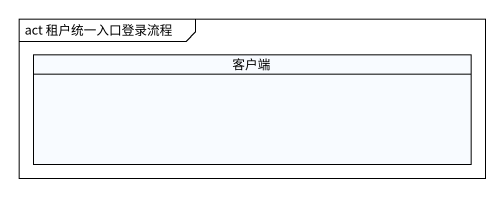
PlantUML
@startuml
mainframe act 租户统一入口登录流程
hide empty description
state 客户端 <<partition>>
@enduml
